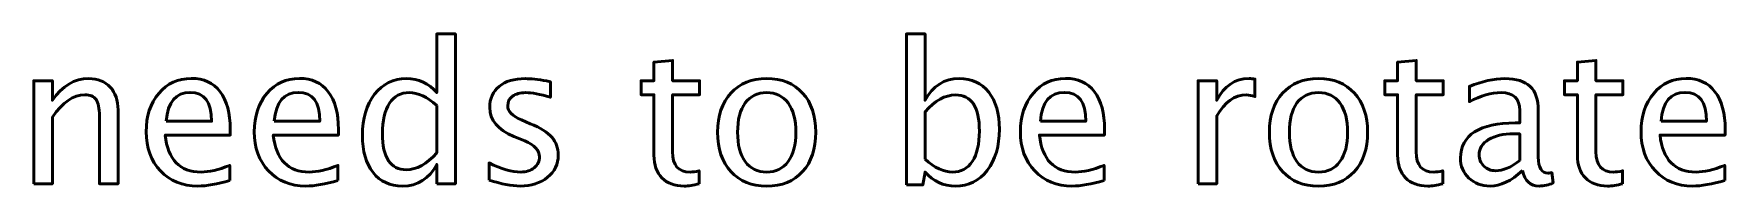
# Model space of a CAD drawing. Header units: centimetres. Extents: x -40.4 to 36.1, y -33 to 28.7.
# Drawn here: x -40.41 to -33.03, y -30.26 to -29.59 of the extents above; entities that cross this region are included whole.
import ezdxf

# ---------------------------------------------------------------- set-up
doc = ezdxf.new("R2010")
doc.units = ezdxf.units.CM
doc.header["$MEASUREMENT"] = 0
doc.layers.add('Layer 1', color=7, linetype='Continuous')

msp = doc.modelspace()

# ---------------------------------------------------------------- linework, layer by layer
at = {"layer": 'Layer 1', "color": 5, "lineweight": 53}
for points, knots in [([(-38.65149, -30.24511), (-38.65149, -30.24511), (-38.65149, -30.16087), (-38.65149, -30.16087), (-38.65149, -30.16087), (-38.68465, -30.2238), (-38.7346, -30.25527), (-38.80135, -30.25527), (-38.80135, -30.25527), (-38.85553, -30.25527), (-38.89815, -30.23566), (-38.92919, -30.19629), (-38.92919, -30.19629), (-38.96024, -30.15692), (-38.97576, -30.10315), (-38.97576, -30.03499), (-38.97576, -30.03499), (-38.97576, -29.96049), (-38.95812, -29.90052), (-38.92298, -29.85508), (-38.92298, -29.85508), (-38.88771, -29.80978), (-38.84142, -29.78706), (-38.78399, -29.78706), (-38.78399, -29.78706), (-38.73079, -29.78706), (-38.68648, -29.80738), (-38.65149, -29.84816), (-38.65149, -29.84816), (-38.65149, -29.84816), (-38.65149, -29.59233), (-38.65149, -29.59233), (-38.65149, -29.59233), (-38.65149, -29.59233), (-38.5702, -29.59233), (-38.5702, -29.59233), (-38.5702, -29.59233), (-38.5702, -29.59233), (-38.5702, -30.24511), (-38.5702, -30.24511), (-38.5702, -30.24511), (-38.5702, -30.24511), (-38.65149, -30.24511), (-38.65149, -30.24511)], [0, 0, 0, 0, 0.0833333, 0.0833333, 0.0833333, 0.0833333, 0.1666667, 0.1666667, 0.1666667, 0.1666667, 0.25, 0.25, 0.25, 0.25, 0.3333333, 0.3333333, 0.3333333, 0.3333333, 0.4166667, 0.4166667, 0.4166667, 0.4166667, 0.5, 0.5, 0.5, 0.5, 0.5833333, 0.5833333, 0.5833333, 0.5833333, 0.6666667, 0.6666667, 0.6666667, 0.6666667, 0.75, 0.75, 0.75, 0.75, 0.8333333, 0.8333333, 0.8333333, 0.8333333, 1, 1, 1, 1]), ([(-36.60325, -30.25019), (-36.60325, -30.25019), (-36.60325, -29.59233), (-36.60325, -29.59233), (-36.60325, -29.59233), (-36.60325, -29.59233), (-36.52197, -29.59233), (-36.52197, -29.59233), (-36.52197, -29.59233), (-36.52197, -29.59233), (-36.52197, -29.88118), (-36.52197, -29.88118), (-36.52197, -29.88118), (-36.48867, -29.81839), (-36.43857, -29.78706), (-36.37183, -29.78706), (-36.37183, -29.78706), (-36.31778, -29.78706), (-36.27531, -29.80668), (-36.24426, -29.84605), (-36.24426, -29.84605), (-36.21322, -29.88542), (-36.19769, -29.93918), (-36.19769, -30.00734), (-36.19769, -30.00734), (-36.19769, -30.08156), (-36.21533, -30.14153), (-36.25047, -30.18697), (-36.25047, -30.18697), (-36.28561, -30.23255), (-36.33189, -30.25527), (-36.38918, -30.25527), (-36.38918, -30.25527), (-36.44238, -30.25527), (-36.48669, -30.23495), (-36.52197, -30.19417), (-36.52197, -30.19417), (-36.52197, -30.19417), (-36.53185, -30.25019), (-36.53185, -30.25019), (-36.53185, -30.25019), (-36.53185, -30.25019), (-36.60325, -30.25019), (-36.60325, -30.25019)], [0, 0, 0, 0, 0.0833333, 0.0833333, 0.0833333, 0.0833333, 0.1666667, 0.1666667, 0.1666667, 0.1666667, 0.25, 0.25, 0.25, 0.25, 0.3333333, 0.3333333, 0.3333333, 0.3333333, 0.4166667, 0.4166667, 0.4166667, 0.4166667, 0.5, 0.5, 0.5, 0.5, 0.5833333, 0.5833333, 0.5833333, 0.5833333, 0.6666667, 0.6666667, 0.6666667, 0.6666667, 0.75, 0.75, 0.75, 0.75, 0.8333333, 0.8333333, 0.8333333, 0.8333333, 1, 1, 1, 1]), ([(-37.50721, -30.24497), (-37.53233, -30.25188), (-37.5542, -30.25527), (-37.57268, -30.25527), (-37.57268, -30.25527), (-37.61417, -30.25527), (-37.64649, -30.24342), (-37.66963, -30.21971), (-37.66963, -30.21971), (-37.69291, -30.196), (-37.70448, -30.16312), (-37.70448, -30.12093), (-37.70448, -30.12093), (-37.70448, -30.12093), (-37.70448, -29.85734), (-37.70448, -29.85734), (-37.70448, -29.85734), (-37.70448, -29.85734), (-37.76065, -29.85734), (-37.76065, -29.85734), (-37.76065, -29.85734), (-37.76065, -29.85734), (-37.76065, -29.79637), (-37.76065, -29.79637), (-37.76065, -29.79637), (-37.76065, -29.79637), (-37.70448, -29.79637), (-37.70448, -29.79637), (-37.70448, -29.79637), (-37.70448, -29.79637), (-37.70448, -29.71524), (-37.70448, -29.71524), (-37.70448, -29.71524), (-37.70448, -29.71524), (-37.6232, -29.70747), (-37.6232, -29.70747), (-37.6232, -29.70747), (-37.6232, -29.70747), (-37.6232, -29.79637), (-37.6232, -29.79637), (-37.6232, -29.79637), (-37.6232, -29.79637), (-37.50552, -29.79637), (-37.50552, -29.79637), (-37.50552, -29.79637), (-37.50552, -29.79637), (-37.50552, -29.85734), (-37.50552, -29.85734), (-37.50552, -29.85734), (-37.50552, -29.85734), (-37.6232, -29.85734), (-37.6232, -29.85734), (-37.6232, -29.85734), (-37.6232, -29.85734), (-37.6232, -30.10626), (-37.6232, -30.10626), (-37.6232, -30.10626), (-37.6232, -30.16496), (-37.59766, -30.19431), (-37.54672, -30.19431), (-37.54672, -30.19431), (-37.53585, -30.19431), (-37.52273, -30.19248), (-37.50721, -30.18895), (-37.50721, -30.18895), (-37.50721, -30.18895), (-37.50721, -30.24497), (-37.50721, -30.24497)], [0, 0, 0, 0, 0.0555556, 0.0555556, 0.0555556, 0.0555556, 0.1111111, 0.1111111, 0.1111111, 0.1111111, 0.1666667, 0.1666667, 0.1666667, 0.1666667, 0.2222222, 0.2222222, 0.2222222, 0.2222222, 0.2777778, 0.2777778, 0.2777778, 0.2777778, 0.3333333, 0.3333333, 0.3333333, 0.3333333, 0.3888889, 0.3888889, 0.3888889, 0.3888889, 0.4444444, 0.4444444, 0.4444444, 0.4444444, 0.5, 0.5, 0.5, 0.5, 0.5555556, 0.5555556, 0.5555556, 0.5555556, 0.6111111, 0.6111111, 0.6111111, 0.6111111, 0.6666667, 0.6666667, 0.6666667, 0.6666667, 0.7222222, 0.7222222, 0.7222222, 0.7222222, 0.7777778, 0.7777778, 0.7777778, 0.7777778, 0.8333333, 0.8333333, 0.8333333, 0.8333333, 0.8888889, 0.8888889, 0.8888889, 0.8888889, 1, 1, 1, 1]), ([(-34.26361, -30.24497), (-34.28873, -30.25188), (-34.3106, -30.25527), (-34.32908, -30.25527), (-34.32908, -30.25527), (-34.37057, -30.25527), (-34.40289, -30.24342), (-34.42603, -30.21971), (-34.42603, -30.21971), (-34.44931, -30.196), (-34.46088, -30.16312), (-34.46088, -30.12093), (-34.46088, -30.12093), (-34.46088, -30.12093), (-34.46088, -29.85734), (-34.46088, -29.85734), (-34.46088, -29.85734), (-34.46088, -29.85734), (-34.51705, -29.85734), (-34.51705, -29.85734), (-34.51705, -29.85734), (-34.51705, -29.85734), (-34.51705, -29.79637), (-34.51705, -29.79637), (-34.51705, -29.79637), (-34.51705, -29.79637), (-34.46088, -29.79637), (-34.46088, -29.79637), (-34.46088, -29.79637), (-34.46088, -29.79637), (-34.46088, -29.71524), (-34.46088, -29.71524), (-34.46088, -29.71524), (-34.46088, -29.71524), (-34.3796, -29.70747), (-34.3796, -29.70747), (-34.3796, -29.70747), (-34.3796, -29.70747), (-34.3796, -29.79637), (-34.3796, -29.79637), (-34.3796, -29.79637), (-34.3796, -29.79637), (-34.26192, -29.79637), (-34.26192, -29.79637), (-34.26192, -29.79637), (-34.26192, -29.79637), (-34.26192, -29.85734), (-34.26192, -29.85734), (-34.26192, -29.85734), (-34.26192, -29.85734), (-34.3796, -29.85734), (-34.3796, -29.85734), (-34.3796, -29.85734), (-34.3796, -29.85734), (-34.3796, -30.10626), (-34.3796, -30.10626), (-34.3796, -30.10626), (-34.3796, -30.16496), (-34.35406, -30.19431), (-34.30312, -30.19431), (-34.30312, -30.19431), (-34.29225, -30.19431), (-34.27913, -30.19248), (-34.26361, -30.18895), (-34.26361, -30.18895), (-34.26361, -30.18895), (-34.26361, -30.24497), (-34.26361, -30.24497)], [0, 0, 0, 0, 0.0555556, 0.0555556, 0.0555556, 0.0555556, 0.1111111, 0.1111111, 0.1111111, 0.1111111, 0.1666667, 0.1666667, 0.1666667, 0.1666667, 0.2222222, 0.2222222, 0.2222222, 0.2222222, 0.2777778, 0.2777778, 0.2777778, 0.2777778, 0.3333333, 0.3333333, 0.3333333, 0.3333333, 0.3888889, 0.3888889, 0.3888889, 0.3888889, 0.4444444, 0.4444444, 0.4444444, 0.4444444, 0.5, 0.5, 0.5, 0.5, 0.5555556, 0.5555556, 0.5555556, 0.5555556, 0.6111111, 0.6111111, 0.6111111, 0.6111111, 0.6666667, 0.6666667, 0.6666667, 0.6666667, 0.7222222, 0.7222222, 0.7222222, 0.7222222, 0.7777778, 0.7777778, 0.7777778, 0.7777778, 0.8333333, 0.8333333, 0.8333333, 0.8333333, 0.8888889, 0.8888889, 0.8888889, 0.8888889, 1, 1, 1, 1]), ([(-33.47946, -30.24497), (-33.50458, -30.25188), (-33.52645, -30.25527), (-33.54493, -30.25527), (-33.54493, -30.25527), (-33.58642, -30.25527), (-33.61874, -30.24342), (-33.64188, -30.21971), (-33.64188, -30.21971), (-33.66516, -30.196), (-33.67673, -30.16312), (-33.67673, -30.12093), (-33.67673, -30.12093), (-33.67673, -30.12093), (-33.67673, -29.85734), (-33.67673, -29.85734), (-33.67673, -29.85734), (-33.67673, -29.85734), (-33.7329, -29.85734), (-33.7329, -29.85734), (-33.7329, -29.85734), (-33.7329, -29.85734), (-33.7329, -29.79637), (-33.7329, -29.79637), (-33.7329, -29.79637), (-33.7329, -29.79637), (-33.67673, -29.79637), (-33.67673, -29.79637), (-33.67673, -29.79637), (-33.67673, -29.79637), (-33.67673, -29.71524), (-33.67673, -29.71524), (-33.67673, -29.71524), (-33.67673, -29.71524), (-33.59545, -29.70747), (-33.59545, -29.70747), (-33.59545, -29.70747), (-33.59545, -29.70747), (-33.59545, -29.79637), (-33.59545, -29.79637), (-33.59545, -29.79637), (-33.59545, -29.79637), (-33.47777, -29.79637), (-33.47777, -29.79637), (-33.47777, -29.79637), (-33.47777, -29.79637), (-33.47777, -29.85734), (-33.47777, -29.85734), (-33.47777, -29.85734), (-33.47777, -29.85734), (-33.59545, -29.85734), (-33.59545, -29.85734), (-33.59545, -29.85734), (-33.59545, -29.85734), (-33.59545, -30.10626), (-33.59545, -30.10626), (-33.59545, -30.10626), (-33.59545, -30.16496), (-33.56991, -30.19431), (-33.51897, -30.19431), (-33.51897, -30.19431), (-33.5081, -30.19431), (-33.49498, -30.19248), (-33.47946, -30.18895), (-33.47946, -30.18895), (-33.47946, -30.18895), (-33.47946, -30.24497), (-33.47946, -30.24497)], [0, 0, 0, 0, 0.0555556, 0.0555556, 0.0555556, 0.0555556, 0.1111111, 0.1111111, 0.1111111, 0.1111111, 0.1666667, 0.1666667, 0.1666667, 0.1666667, 0.2222222, 0.2222222, 0.2222222, 0.2222222, 0.2777778, 0.2777778, 0.2777778, 0.2777778, 0.3333333, 0.3333333, 0.3333333, 0.3333333, 0.3888889, 0.3888889, 0.3888889, 0.3888889, 0.4444444, 0.4444444, 0.4444444, 0.4444444, 0.5, 0.5, 0.5, 0.5, 0.5555556, 0.5555556, 0.5555556, 0.5555556, 0.6111111, 0.6111111, 0.6111111, 0.6111111, 0.6666667, 0.6666667, 0.6666667, 0.6666667, 0.7222222, 0.7222222, 0.7222222, 0.7222222, 0.7777778, 0.7777778, 0.7777778, 0.7777778, 0.8333333, 0.8333333, 0.8333333, 0.8333333, 0.8888889, 0.8888889, 0.8888889, 0.8888889, 1, 1, 1, 1]), ([(-40.40918, -30.24511), (-40.40918, -30.24511), (-40.40918, -29.79637), (-40.40918, -29.79637), (-40.40918, -29.79637), (-40.40918, -29.79637), (-40.3279, -29.79637), (-40.3279, -29.79637), (-40.3279, -29.79637), (-40.3279, -29.79637), (-40.3279, -29.88118), (-40.3279, -29.88118), (-40.3279, -29.88118), (-40.28486, -29.81839), (-40.23208, -29.78706), (-40.16971, -29.78706), (-40.16971, -29.78706), (-40.13048, -29.78706), (-40.0993, -29.79934), (-40.0763, -29.82403), (-40.0763, -29.82403), (-40.0533, -29.84859), (-40.04172, -29.88175), (-40.04172, -29.92323), (-40.04172, -29.92323), (-40.04172, -29.92323), (-40.04172, -30.24511), (-40.04172, -30.24511), (-40.04172, -30.24511), (-40.04172, -30.24511), (-40.12301, -30.24511), (-40.12301, -30.24511), (-40.12301, -30.24511), (-40.12301, -30.24511), (-40.12301, -29.94976), (-40.12301, -29.94976), (-40.12301, -29.94976), (-40.12301, -29.91646), (-40.12794, -29.89275), (-40.13768, -29.87864), (-40.13768, -29.87864), (-40.14756, -29.86439), (-40.16379, -29.85734), (-40.18651, -29.85734), (-40.18651, -29.85734), (-40.23646, -29.85734), (-40.28359, -29.88993), (-40.3279, -29.95513), (-40.3279, -29.95513), (-40.3279, -29.95513), (-40.3279, -30.24511), (-40.3279, -30.24511), (-40.3279, -30.24511), (-40.3279, -30.24511), (-40.40918, -30.24511), (-40.40918, -30.24511)], [0, 0, 0, 0, 0.0666667, 0.0666667, 0.0666667, 0.0666667, 0.1333333, 0.1333333, 0.1333333, 0.1333333, 0.2, 0.2, 0.2, 0.2, 0.2666667, 0.2666667, 0.2666667, 0.2666667, 0.3333333, 0.3333333, 0.3333333, 0.3333333, 0.4, 0.4, 0.4, 0.4, 0.4666667, 0.4666667, 0.4666667, 0.4666667, 0.5333333, 0.5333333, 0.5333333, 0.5333333, 0.6, 0.6, 0.6, 0.6, 0.6666667, 0.6666667, 0.6666667, 0.6666667, 0.7333333, 0.7333333, 0.7333333, 0.7333333, 0.8, 0.8, 0.8, 0.8, 0.8666667, 0.8666667, 0.8666667, 0.8666667, 1, 1, 1, 1]), ([(-39.55433, -30.23072), (-39.60894, -30.24709), (-39.65564, -30.25527), (-39.69459, -30.25527), (-39.69459, -30.25527), (-39.76105, -30.25527), (-39.8151, -30.23326), (-39.85673, -30.18937), (-39.85673, -30.18937), (-39.89836, -30.14549), (-39.91924, -30.08862), (-39.91924, -30.01863), (-39.91924, -30.01863), (-39.91924, -29.95075), (-39.9009, -29.89501), (-39.86407, -29.85141), (-39.86407, -29.85141), (-39.82724, -29.80795), (-39.7801, -29.78621), (-39.72267, -29.78621), (-39.72267, -29.78621), (-39.66834, -29.78621), (-39.62629, -29.80555), (-39.59666, -29.84421), (-39.59666, -29.84421), (-39.56703, -29.88288), (-39.55221, -29.93763), (-39.55221, -30.00861), (-39.55221, -30.00861), (-39.55221, -30.00861), (-39.55263, -30.03344), (-39.55263, -30.03344), (-39.55263, -30.03344), (-39.55263, -30.03344), (-39.83627, -30.03344), (-39.83627, -30.03344), (-39.83627, -30.03344), (-39.82441, -30.14069), (-39.77206, -30.19431), (-39.67935, -30.19431), (-39.67935, -30.19431), (-39.64534, -30.19431), (-39.60371, -30.18471), (-39.55433, -30.16552), (-39.55433, -30.16552), (-39.55433, -30.16552), (-39.55433, -30.23072), (-39.55433, -30.23072)], [0, 0, 0, 0, 0.0769231, 0.0769231, 0.0769231, 0.0769231, 0.1538462, 0.1538462, 0.1538462, 0.1538462, 0.2307692, 0.2307692, 0.2307692, 0.2307692, 0.3076923, 0.3076923, 0.3076923, 0.3076923, 0.3846154, 0.3846154, 0.3846154, 0.3846154, 0.4615385, 0.4615385, 0.4615385, 0.4615385, 0.5384615, 0.5384615, 0.5384615, 0.5384615, 0.6153846, 0.6153846, 0.6153846, 0.6153846, 0.6923077, 0.6923077, 0.6923077, 0.6923077, 0.7692308, 0.7692308, 0.7692308, 0.7692308, 0.8461538, 0.8461538, 0.8461538, 0.8461538, 1, 1, 1, 1]), ([(-39.08259, -30.23072), (-39.1372, -30.24709), (-39.1839, -30.25527), (-39.22285, -30.25527), (-39.22285, -30.25527), (-39.28931, -30.25527), (-39.34336, -30.23326), (-39.38499, -30.18937), (-39.38499, -30.18937), (-39.42662, -30.14549), (-39.4475, -30.08862), (-39.4475, -30.01863), (-39.4475, -30.01863), (-39.4475, -29.95075), (-39.42916, -29.89501), (-39.39233, -29.85141), (-39.39233, -29.85141), (-39.3555, -29.80795), (-39.30836, -29.78621), (-39.25093, -29.78621), (-39.25093, -29.78621), (-39.1966, -29.78621), (-39.15455, -29.80555), (-39.12492, -29.84421), (-39.12492, -29.84421), (-39.09529, -29.88288), (-39.08047, -29.93763), (-39.08047, -30.00861), (-39.08047, -30.00861), (-39.08047, -30.00861), (-39.08089, -30.03344), (-39.08089, -30.03344), (-39.08089, -30.03344), (-39.08089, -30.03344), (-39.36453, -30.03344), (-39.36453, -30.03344), (-39.36453, -30.03344), (-39.35267, -30.14069), (-39.30032, -30.19431), (-39.20761, -30.19431), (-39.20761, -30.19431), (-39.1736, -30.19431), (-39.13197, -30.18471), (-39.08259, -30.16552), (-39.08259, -30.16552), (-39.08259, -30.16552), (-39.08259, -30.23072), (-39.08259, -30.23072)], [0, 0, 0, 0, 0.0769231, 0.0769231, 0.0769231, 0.0769231, 0.1538462, 0.1538462, 0.1538462, 0.1538462, 0.2307692, 0.2307692, 0.2307692, 0.2307692, 0.3076923, 0.3076923, 0.3076923, 0.3076923, 0.3846154, 0.3846154, 0.3846154, 0.3846154, 0.4615385, 0.4615385, 0.4615385, 0.4615385, 0.5384615, 0.5384615, 0.5384615, 0.5384615, 0.6153846, 0.6153846, 0.6153846, 0.6153846, 0.6923077, 0.6923077, 0.6923077, 0.6923077, 0.7692308, 0.7692308, 0.7692308, 0.7692308, 0.8461538, 0.8461538, 0.8461538, 0.8461538, 1, 1, 1, 1]), ([(-38.42345, -30.22902), (-38.42345, -30.22902), (-38.42345, -30.15452), (-38.42345, -30.15452), (-38.42345, -30.15452), (-38.37025, -30.18105), (-38.3241, -30.19431), (-38.28473, -30.19431), (-38.28473, -30.19431), (-38.26131, -30.19431), (-38.24184, -30.18796), (-38.22645, -30.17526), (-38.22645, -30.17526), (-38.21107, -30.1627), (-38.20331, -30.1469), (-38.20331, -30.12785), (-38.20331, -30.12785), (-38.20331, -30.10005), (-38.2249, -30.07705), (-38.26808, -30.05884), (-38.26808, -30.05884), (-38.26808, -30.05884), (-38.31564, -30.03866), (-38.31564, -30.03866), (-38.31564, -30.03866), (-38.38577, -30.00959), (-38.42091, -29.96754), (-38.42091, -29.91293), (-38.42091, -29.91293), (-38.42091, -29.87385), (-38.40708, -29.84308), (-38.37942, -29.82065), (-38.37942, -29.82065), (-38.35176, -29.79821), (-38.3138, -29.78706), (-38.26568, -29.78706), (-38.26568, -29.78706), (-38.24071, -29.78706), (-38.20966, -29.79045), (-38.17283, -29.79736), (-38.17283, -29.79736), (-38.17283, -29.79736), (-38.1559, -29.80061), (-38.1559, -29.80061), (-38.1559, -29.80061), (-38.1559, -29.80061), (-38.1559, -29.86834), (-38.1559, -29.86834), (-38.1559, -29.86834), (-38.2012, -29.8548), (-38.23732, -29.84802), (-38.26427, -29.84802), (-38.26427, -29.84802), (-38.28798, -29.84802), (-38.30675, -29.85324), (-38.321, -29.86354), (-38.321, -29.86354), (-38.33511, -29.87385), (-38.34217, -29.88767), (-38.34217, -29.90503), (-38.34217, -29.90503), (-38.34217, -29.92944), (-38.32241, -29.95019), (-38.28276, -29.96698), (-38.28276, -29.96698), (-38.28276, -29.96698), (-38.24367, -29.98349), (-38.24367, -29.98349), (-38.24367, -29.98349), (-38.19936, -30.00212), (-38.16803, -30.02187), (-38.14969, -30.04261), (-38.14969, -30.04261), (-38.1312, -30.06336), (-38.12203, -30.08932), (-38.12203, -30.12037), (-38.12203, -30.12037), (-38.12203, -30.15974), (-38.13755, -30.19205), (-38.16874, -30.21731), (-38.16874, -30.21731), (-38.19978, -30.24257), (-38.23958, -30.25527), (-38.28798, -30.25527), (-38.28798, -30.25527), (-38.32523, -30.25527), (-38.37025, -30.24652), (-38.42345, -30.22902)], [0, 0, 0, 0, 0.0434783, 0.0434783, 0.0434783, 0.0434783, 0.0869565, 0.0869565, 0.0869565, 0.0869565, 0.1304348, 0.1304348, 0.1304348, 0.1304348, 0.173913, 0.173913, 0.173913, 0.173913, 0.2173913, 0.2173913, 0.2173913, 0.2173913, 0.2608696, 0.2608696, 0.2608696, 0.2608696, 0.3043478, 0.3043478, 0.3043478, 0.3043478, 0.3478261, 0.3478261, 0.3478261, 0.3478261, 0.3913043, 0.3913043, 0.3913043, 0.3913043, 0.4347826, 0.4347826, 0.4347826, 0.4347826, 0.4782609, 0.4782609, 0.4782609, 0.4782609, 0.5217391, 0.5217391, 0.5217391, 0.5217391, 0.5652174, 0.5652174, 0.5652174, 0.5652174, 0.6086957, 0.6086957, 0.6086957, 0.6086957, 0.6521739, 0.6521739, 0.6521739, 0.6521739, 0.6956522, 0.6956522, 0.6956522, 0.6956522, 0.7391304, 0.7391304, 0.7391304, 0.7391304, 0.7826087, 0.7826087, 0.7826087, 0.7826087, 0.826087, 0.826087, 0.826087, 0.826087, 0.8695652, 0.8695652, 0.8695652, 0.8695652, 0.9130435, 0.9130435, 0.9130435, 0.9130435, 1, 1, 1, 1]), ([(-37.21257, -30.25527), (-37.27847, -30.25527), (-37.33068, -30.23424), (-37.36907, -30.19219), (-37.36907, -30.19219), (-37.40759, -30.15014), (-37.42678, -30.09299), (-37.42678, -30.02088), (-37.42678, -30.02088), (-37.42678, -29.94892), (-37.40759, -29.89191), (-37.36907, -29.85), (-37.36907, -29.85), (-37.33068, -29.80809), (-37.27847, -29.78706), (-37.21257, -29.78706), (-37.21257, -29.78706), (-37.14667, -29.78706), (-37.09446, -29.80809), (-37.05608, -29.85), (-37.05608, -29.85), (-37.01756, -29.89191), (-36.99836, -29.94892), (-36.99836, -30.02088), (-36.99836, -30.02088), (-36.99836, -30.09299), (-37.01756, -30.15014), (-37.05608, -30.19219), (-37.05608, -30.19219), (-37.09446, -30.23424), (-37.14667, -30.25527), (-37.21257, -30.25527)], [0, 0, 0, 0, 0.1111111, 0.1111111, 0.1111111, 0.1111111, 0.2222222, 0.2222222, 0.2222222, 0.2222222, 0.3333333, 0.3333333, 0.3333333, 0.3333333, 0.4444444, 0.4444444, 0.4444444, 0.4444444, 0.5555556, 0.5555556, 0.5555556, 0.5555556, 0.6666667, 0.6666667, 0.6666667, 0.6666667, 0.7777778, 0.7777778, 0.7777778, 0.7777778, 1, 1, 1, 1]), ([(-35.74106, -30.23072), (-35.79567, -30.24709), (-35.84237, -30.25527), (-35.88132, -30.25527), (-35.88132, -30.25527), (-35.94778, -30.25527), (-36.00183, -30.23326), (-36.04346, -30.18937), (-36.04346, -30.18937), (-36.08509, -30.14549), (-36.10597, -30.08862), (-36.10597, -30.01863), (-36.10597, -30.01863), (-36.10597, -29.95075), (-36.08763, -29.89501), (-36.0508, -29.85141), (-36.0508, -29.85141), (-36.01397, -29.80795), (-35.96683, -29.78621), (-35.9094, -29.78621), (-35.9094, -29.78621), (-35.85507, -29.78621), (-35.81302, -29.80555), (-35.78339, -29.84421), (-35.78339, -29.84421), (-35.75376, -29.88288), (-35.73894, -29.93763), (-35.73894, -30.00861), (-35.73894, -30.00861), (-35.73894, -30.00861), (-35.73936, -30.03344), (-35.73936, -30.03344), (-35.73936, -30.03344), (-35.73936, -30.03344), (-36.023, -30.03344), (-36.023, -30.03344), (-36.023, -30.03344), (-36.01114, -30.14069), (-35.95879, -30.19431), (-35.86608, -30.19431), (-35.86608, -30.19431), (-35.83207, -30.19431), (-35.79044, -30.18471), (-35.74106, -30.16552), (-35.74106, -30.16552), (-35.74106, -30.16552), (-35.74106, -30.23072), (-35.74106, -30.23072)], [0, 0, 0, 0, 0.0769231, 0.0769231, 0.0769231, 0.0769231, 0.1538462, 0.1538462, 0.1538462, 0.1538462, 0.2307692, 0.2307692, 0.2307692, 0.2307692, 0.3076923, 0.3076923, 0.3076923, 0.3076923, 0.3846154, 0.3846154, 0.3846154, 0.3846154, 0.4615385, 0.4615385, 0.4615385, 0.4615385, 0.5384615, 0.5384615, 0.5384615, 0.5384615, 0.6153846, 0.6153846, 0.6153846, 0.6153846, 0.6923077, 0.6923077, 0.6923077, 0.6923077, 0.7692308, 0.7692308, 0.7692308, 0.7692308, 0.8461538, 0.8461538, 0.8461538, 0.8461538, 1, 1, 1, 1]), ([(-35.33084, -30.24511), (-35.33084, -30.24511), (-35.33084, -29.79637), (-35.33084, -29.79637), (-35.33084, -29.79637), (-35.33084, -29.79637), (-35.24956, -29.79637), (-35.24956, -29.79637), (-35.24956, -29.79637), (-35.24956, -29.79637), (-35.24956, -29.88118), (-35.24956, -29.88118), (-35.24956, -29.88118), (-35.21724, -29.81839), (-35.1704, -29.78706), (-35.10887, -29.78706), (-35.10887, -29.78706), (-35.10055, -29.78706), (-35.0918, -29.78777), (-35.08277, -29.78918), (-35.08277, -29.78918), (-35.08277, -29.78918), (-35.08277, -29.86524), (-35.08277, -29.86524), (-35.08277, -29.86524), (-35.09688, -29.86058), (-35.10929, -29.85818), (-35.12002, -29.85818), (-35.12002, -29.85818), (-35.17167, -29.85818), (-35.21485, -29.88866), (-35.24956, -29.94976), (-35.24956, -29.94976), (-35.24956, -29.94976), (-35.24956, -30.24511), (-35.24956, -30.24511), (-35.24956, -30.24511), (-35.24956, -30.24511), (-35.33084, -30.24511), (-35.33084, -30.24511)], [0, 0, 0, 0, 0.0909091, 0.0909091, 0.0909091, 0.0909091, 0.1818182, 0.1818182, 0.1818182, 0.1818182, 0.2727273, 0.2727273, 0.2727273, 0.2727273, 0.3636364, 0.3636364, 0.3636364, 0.3636364, 0.4545455, 0.4545455, 0.4545455, 0.4545455, 0.5454545, 0.5454545, 0.5454545, 0.5454545, 0.6363636, 0.6363636, 0.6363636, 0.6363636, 0.7272727, 0.7272727, 0.7272727, 0.7272727, 0.8181818, 0.8181818, 0.8181818, 0.8181818, 1, 1, 1, 1]), ([(-34.80576, -30.25527), (-34.87166, -30.25527), (-34.92387, -30.23424), (-34.96226, -30.19219), (-34.96226, -30.19219), (-35.00078, -30.15014), (-35.01997, -30.09299), (-35.01997, -30.02088), (-35.01997, -30.02088), (-35.01997, -29.94892), (-35.00078, -29.89191), (-34.96226, -29.85), (-34.96226, -29.85), (-34.92387, -29.80809), (-34.87166, -29.78706), (-34.80576, -29.78706), (-34.80576, -29.78706), (-34.73986, -29.78706), (-34.68765, -29.80809), (-34.64927, -29.85), (-34.64927, -29.85), (-34.61075, -29.89191), (-34.59155, -29.94892), (-34.59155, -30.02088), (-34.59155, -30.02088), (-34.59155, -30.09299), (-34.61075, -30.15014), (-34.64927, -30.19219), (-34.64927, -30.19219), (-34.68765, -30.23424), (-34.73986, -30.25527), (-34.80576, -30.25527)], [0, 0, 0, 0, 0.1111111, 0.1111111, 0.1111111, 0.1111111, 0.2222222, 0.2222222, 0.2222222, 0.2222222, 0.3333333, 0.3333333, 0.3333333, 0.3333333, 0.4444444, 0.4444444, 0.4444444, 0.4444444, 0.5555556, 0.5555556, 0.5555556, 0.5555556, 0.6666667, 0.6666667, 0.6666667, 0.6666667, 0.7777778, 0.7777778, 0.7777778, 0.7777778, 1, 1, 1, 1]), ([(-33.91634, -30.18796), (-33.96516, -30.23283), (-34.01215, -30.25527), (-34.05731, -30.25527), (-34.05731, -30.25527), (-34.09442, -30.25527), (-34.12532, -30.2437), (-34.14974, -30.22042), (-34.14974, -30.22042), (-34.17429, -30.19713), (-34.18657, -30.16778), (-34.18657, -30.13236), (-34.18657, -30.13236), (-34.18657, -30.0834), (-34.16596, -30.04572), (-34.12476, -30.01947), (-34.12476, -30.01947), (-34.08355, -29.99323), (-34.02443, -29.9801), (-33.94738, -29.9801), (-33.94738, -29.9801), (-33.94738, -29.9801), (-33.92833, -29.9801), (-33.92833, -29.9801), (-33.92833, -29.9801), (-33.92833, -29.9801), (-33.92833, -29.92606), (-33.92833, -29.92606), (-33.92833, -29.92606), (-33.92833, -29.87399), (-33.95543, -29.84802), (-34.00975, -29.84802), (-34.00975, -29.84802), (-34.0518, -29.84802), (-34.09781, -29.86129), (-34.14762, -29.88782), (-34.14762, -29.88782), (-34.14762, -29.88782), (-34.14762, -29.82093), (-34.14762, -29.82093), (-34.14762, -29.82093), (-34.09287, -29.79835), (-34.04122, -29.78706), (-33.99282, -29.78706), (-33.99282, -29.78706), (-33.94301, -29.78706), (-33.90618, -29.79835), (-33.88261, -29.82107), (-33.88261, -29.82107), (-33.85891, -29.84379), (-33.84705, -29.87878), (-33.84705, -29.92606), (-33.84705, -29.92606), (-33.84705, -29.92606), (-33.84705, -30.12883), (-33.84705, -30.12883), (-33.84705, -30.12883), (-33.84705, -30.17526), (-33.8328, -30.19854), (-33.80415, -30.19854), (-33.80415, -30.19854), (-33.80063, -30.19854), (-33.7954, -30.19798), (-33.78849, -30.19685), (-33.78849, -30.19685), (-33.78849, -30.19685), (-33.7827, -30.24201), (-33.7827, -30.24201), (-33.7827, -30.24201), (-33.80119, -30.2509), (-33.82151, -30.25527), (-33.84381, -30.25527), (-33.84381, -30.25527), (-33.88177, -30.25527), (-33.9059, -30.23283), (-33.91634, -30.18796)], [0, 0, 0, 0, 0.05, 0.05, 0.05, 0.05, 0.1, 0.1, 0.1, 0.1, 0.15, 0.15, 0.15, 0.15, 0.2, 0.2, 0.2, 0.2, 0.25, 0.25, 0.25, 0.25, 0.3, 0.3, 0.3, 0.3, 0.35, 0.35, 0.35, 0.35, 0.4, 0.4, 0.4, 0.4, 0.45, 0.45, 0.45, 0.45, 0.5, 0.5, 0.5, 0.5, 0.55, 0.55, 0.55, 0.55, 0.6, 0.6, 0.6, 0.6, 0.65, 0.65, 0.65, 0.65, 0.7, 0.7, 0.7, 0.7, 0.75, 0.75, 0.75, 0.75, 0.8, 0.8, 0.8, 0.8, 0.85, 0.85, 0.85, 0.85, 0.9, 0.9, 0.9, 0.9, 1, 1, 1, 1]), ([(-33.03412, -30.23072), (-33.08873, -30.24709), (-33.13543, -30.25527), (-33.17438, -30.25527), (-33.17438, -30.25527), (-33.24084, -30.25527), (-33.29489, -30.23326), (-33.33652, -30.18937), (-33.33652, -30.18937), (-33.37815, -30.14549), (-33.39903, -30.08862), (-33.39903, -30.01863), (-33.39903, -30.01863), (-33.39903, -29.95075), (-33.38069, -29.89501), (-33.34386, -29.85141), (-33.34386, -29.85141), (-33.30703, -29.80795), (-33.25989, -29.78621), (-33.20246, -29.78621), (-33.20246, -29.78621), (-33.14813, -29.78621), (-33.10608, -29.80555), (-33.07645, -29.84421), (-33.07645, -29.84421), (-33.04682, -29.88288), (-33.032, -29.93763), (-33.032, -30.00861), (-33.032, -30.00861), (-33.032, -30.00861), (-33.03242, -30.03344), (-33.03242, -30.03344), (-33.03242, -30.03344), (-33.03242, -30.03344), (-33.31606, -30.03344), (-33.31606, -30.03344), (-33.31606, -30.03344), (-33.3042, -30.14069), (-33.25185, -30.19431), (-33.15914, -30.19431), (-33.15914, -30.19431), (-33.12513, -30.19431), (-33.0835, -30.18471), (-33.03412, -30.16552), (-33.03412, -30.16552), (-33.03412, -30.16552), (-33.03412, -30.23072), (-33.03412, -30.23072)], [0, 0, 0, 0, 0.0769231, 0.0769231, 0.0769231, 0.0769231, 0.1538462, 0.1538462, 0.1538462, 0.1538462, 0.2307692, 0.2307692, 0.2307692, 0.2307692, 0.3076923, 0.3076923, 0.3076923, 0.3076923, 0.3846154, 0.3846154, 0.3846154, 0.3846154, 0.4615385, 0.4615385, 0.4615385, 0.4615385, 0.5384615, 0.5384615, 0.5384615, 0.5384615, 0.6153846, 0.6153846, 0.6153846, 0.6153846, 0.6923077, 0.6923077, 0.6923077, 0.6923077, 0.7692308, 0.7692308, 0.7692308, 0.7692308, 0.8461538, 0.8461538, 0.8461538, 0.8461538, 1, 1, 1, 1]), ([(-39.83203, -29.97248), (-39.83203, -29.97248), (-39.63391, -29.97248), (-39.63391, -29.97248), (-39.63391, -29.97248), (-39.63391, -29.88894), (-39.6651, -29.84718), (-39.72733, -29.84718), (-39.72733, -29.84718), (-39.78998, -29.84718), (-39.82484, -29.88894), (-39.83203, -29.97248)], [0, 0, 0, 0, 0.25, 0.25, 0.25, 0.25, 0.5, 0.5, 0.5, 0.5, 1, 1, 1, 1]), ([(-39.36029, -29.97248), (-39.36029, -29.97248), (-39.16217, -29.97248), (-39.16217, -29.97248), (-39.16217, -29.97248), (-39.16217, -29.88894), (-39.19336, -29.84718), (-39.25559, -29.84718), (-39.25559, -29.84718), (-39.31824, -29.84718), (-39.3531, -29.88894), (-39.36029, -29.97248)], [0, 0, 0, 0, 0.25, 0.25, 0.25, 0.25, 0.5, 0.5, 0.5, 0.5, 1, 1, 1, 1]), ([(-38.65149, -29.90376), (-38.69368, -29.86665), (-38.73361, -29.84802), (-38.77143, -29.84802), (-38.77143, -29.84802), (-38.80868, -29.84802), (-38.83747, -29.86354), (-38.85793, -29.89473), (-38.85793, -29.89473), (-38.87839, -29.92577), (-38.88855, -29.9698), (-38.88855, -30.02681), (-38.88855, -30.02681), (-38.88855, -30.13166), (-38.85384, -30.18415), (-38.78427, -30.18415), (-38.78427, -30.18415), (-38.73912, -30.18415), (-38.69481, -30.15946), (-38.65149, -30.11021), (-38.65149, -30.11021), (-38.65149, -30.11021), (-38.65149, -29.90376), (-38.65149, -29.90376)], [0, 0, 0, 0, 0.1428571, 0.1428571, 0.1428571, 0.1428571, 0.2857143, 0.2857143, 0.2857143, 0.2857143, 0.4285714, 0.4285714, 0.4285714, 0.4285714, 0.5714286, 0.5714286, 0.5714286, 0.5714286, 0.7142857, 0.7142857, 0.7142857, 0.7142857, 1, 1, 1, 1]), ([(-37.21271, -30.19431), (-37.1725, -30.19431), (-37.14117, -30.17921), (-37.11887, -30.14887), (-37.11887, -30.14887), (-37.09672, -30.11867), (-37.08557, -30.07592), (-37.08557, -30.02088), (-37.08557, -30.02088), (-37.08557, -29.96599), (-37.09672, -29.92338), (-37.11887, -29.89318), (-37.11887, -29.89318), (-37.14117, -29.86312), (-37.1725, -29.84802), (-37.21271, -29.84802), (-37.21271, -29.84802), (-37.25307, -29.84802), (-37.2844, -29.86312), (-37.30641, -29.89318), (-37.30641, -29.89318), (-37.32857, -29.92338), (-37.33957, -29.96599), (-37.33957, -30.02088), (-37.33957, -30.02088), (-37.33957, -30.07592), (-37.32857, -30.11867), (-37.30641, -30.14887), (-37.30641, -30.14887), (-37.2844, -30.17921), (-37.25307, -30.19431), (-37.21271, -30.19431)], [0, 0, 0, 0, 0.1111111, 0.1111111, 0.1111111, 0.1111111, 0.2222222, 0.2222222, 0.2222222, 0.2222222, 0.3333333, 0.3333333, 0.3333333, 0.3333333, 0.4444444, 0.4444444, 0.4444444, 0.4444444, 0.5555556, 0.5555556, 0.5555556, 0.5555556, 0.6666667, 0.6666667, 0.6666667, 0.6666667, 0.7777778, 0.7777778, 0.7777778, 0.7777778, 1, 1, 1, 1]), ([(-36.52197, -30.13815), (-36.48006, -30.17554), (-36.44012, -30.19431), (-36.40217, -30.19431), (-36.40217, -30.19431), (-36.36477, -30.19431), (-36.33584, -30.17865), (-36.31552, -30.14746), (-36.31552, -30.14746), (-36.29506, -30.11628), (-36.2849, -30.07239), (-36.2849, -30.01566), (-36.2849, -30.01566), (-36.2849, -29.91068), (-36.31962, -29.85818), (-36.38904, -29.85818), (-36.38904, -29.85818), (-36.43448, -29.85818), (-36.47879, -29.88274), (-36.52197, -29.93198), (-36.52197, -29.93198), (-36.52197, -29.93198), (-36.52197, -30.13815), (-36.52197, -30.13815)], [0, 0, 0, 0, 0.1428571, 0.1428571, 0.1428571, 0.1428571, 0.2857143, 0.2857143, 0.2857143, 0.2857143, 0.4285714, 0.4285714, 0.4285714, 0.4285714, 0.5714286, 0.5714286, 0.5714286, 0.5714286, 0.7142857, 0.7142857, 0.7142857, 0.7142857, 1, 1, 1, 1]), ([(-36.01876, -29.97248), (-36.01876, -29.97248), (-35.82064, -29.97248), (-35.82064, -29.97248), (-35.82064, -29.97248), (-35.82064, -29.88894), (-35.85183, -29.84718), (-35.91406, -29.84718), (-35.91406, -29.84718), (-35.97671, -29.84718), (-36.01157, -29.88894), (-36.01876, -29.97248)], [0, 0, 0, 0, 0.25, 0.25, 0.25, 0.25, 0.5, 0.5, 0.5, 0.5, 1, 1, 1, 1]), ([(-34.8059, -30.19431), (-34.76569, -30.19431), (-34.73436, -30.17921), (-34.71206, -30.14887), (-34.71206, -30.14887), (-34.68991, -30.11867), (-34.67876, -30.07592), (-34.67876, -30.02088), (-34.67876, -30.02088), (-34.67876, -29.96599), (-34.68991, -29.92338), (-34.71206, -29.89318), (-34.71206, -29.89318), (-34.73436, -29.86312), (-34.76569, -29.84802), (-34.8059, -29.84802), (-34.8059, -29.84802), (-34.84626, -29.84802), (-34.87759, -29.86312), (-34.8996, -29.89318), (-34.8996, -29.89318), (-34.92176, -29.92338), (-34.93276, -29.96599), (-34.93276, -30.02088), (-34.93276, -30.02088), (-34.93276, -30.07592), (-34.92176, -30.11867), (-34.8996, -30.14887), (-34.8996, -30.14887), (-34.87759, -30.17921), (-34.84626, -30.19431), (-34.8059, -30.19431)], [0, 0, 0, 0, 0.1111111, 0.1111111, 0.1111111, 0.1111111, 0.2222222, 0.2222222, 0.2222222, 0.2222222, 0.3333333, 0.3333333, 0.3333333, 0.3333333, 0.4444444, 0.4444444, 0.4444444, 0.4444444, 0.5555556, 0.5555556, 0.5555556, 0.5555556, 0.6666667, 0.6666667, 0.6666667, 0.6666667, 0.7777778, 0.7777778, 0.7777778, 0.7777778, 1, 1, 1, 1]), ([(-33.31182, -29.97248), (-33.31182, -29.97248), (-33.1137, -29.97248), (-33.1137, -29.97248), (-33.1137, -29.97248), (-33.1137, -29.88894), (-33.14489, -29.84718), (-33.20712, -29.84718), (-33.20712, -29.84718), (-33.26977, -29.84718), (-33.30463, -29.88894), (-33.31182, -29.97248)], [0, 0, 0, 0, 0.25, 0.25, 0.25, 0.25, 0.5, 0.5, 0.5, 0.5, 1, 1, 1, 1]), ([(-33.92833, -30.14365), (-33.92833, -30.14365), (-33.92833, -30.02836), (-33.92833, -30.02836), (-33.92833, -30.02836), (-33.92833, -30.02836), (-33.95444, -30.02752), (-33.95444, -30.02752), (-33.95444, -30.02752), (-33.99959, -30.02752), (-34.036, -30.03584), (-34.0638, -30.05249), (-34.0638, -30.05249), (-34.09146, -30.06928), (-34.10529, -30.09144), (-34.10529, -30.1191), (-34.10529, -30.1191), (-34.10529, -30.13843), (-34.09837, -30.1548), (-34.08468, -30.1682), (-34.08468, -30.1682), (-34.07085, -30.18161), (-34.05406, -30.18838), (-34.03417, -30.18838), (-34.03417, -30.18838), (-34.0003, -30.18838), (-33.96502, -30.17343), (-33.92833, -30.14365)], [0, 0, 0, 0, 0.125, 0.125, 0.125, 0.125, 0.25, 0.25, 0.25, 0.25, 0.375, 0.375, 0.375, 0.375, 0.5, 0.5, 0.5, 0.5, 0.625, 0.625, 0.625, 0.625, 0.75, 0.75, 0.75, 0.75, 1, 1, 1, 1])]:
    msp.add_open_spline(points, degree=3, knots=knots, dxfattribs=at)

doc.saveas('drawing.dxf')
